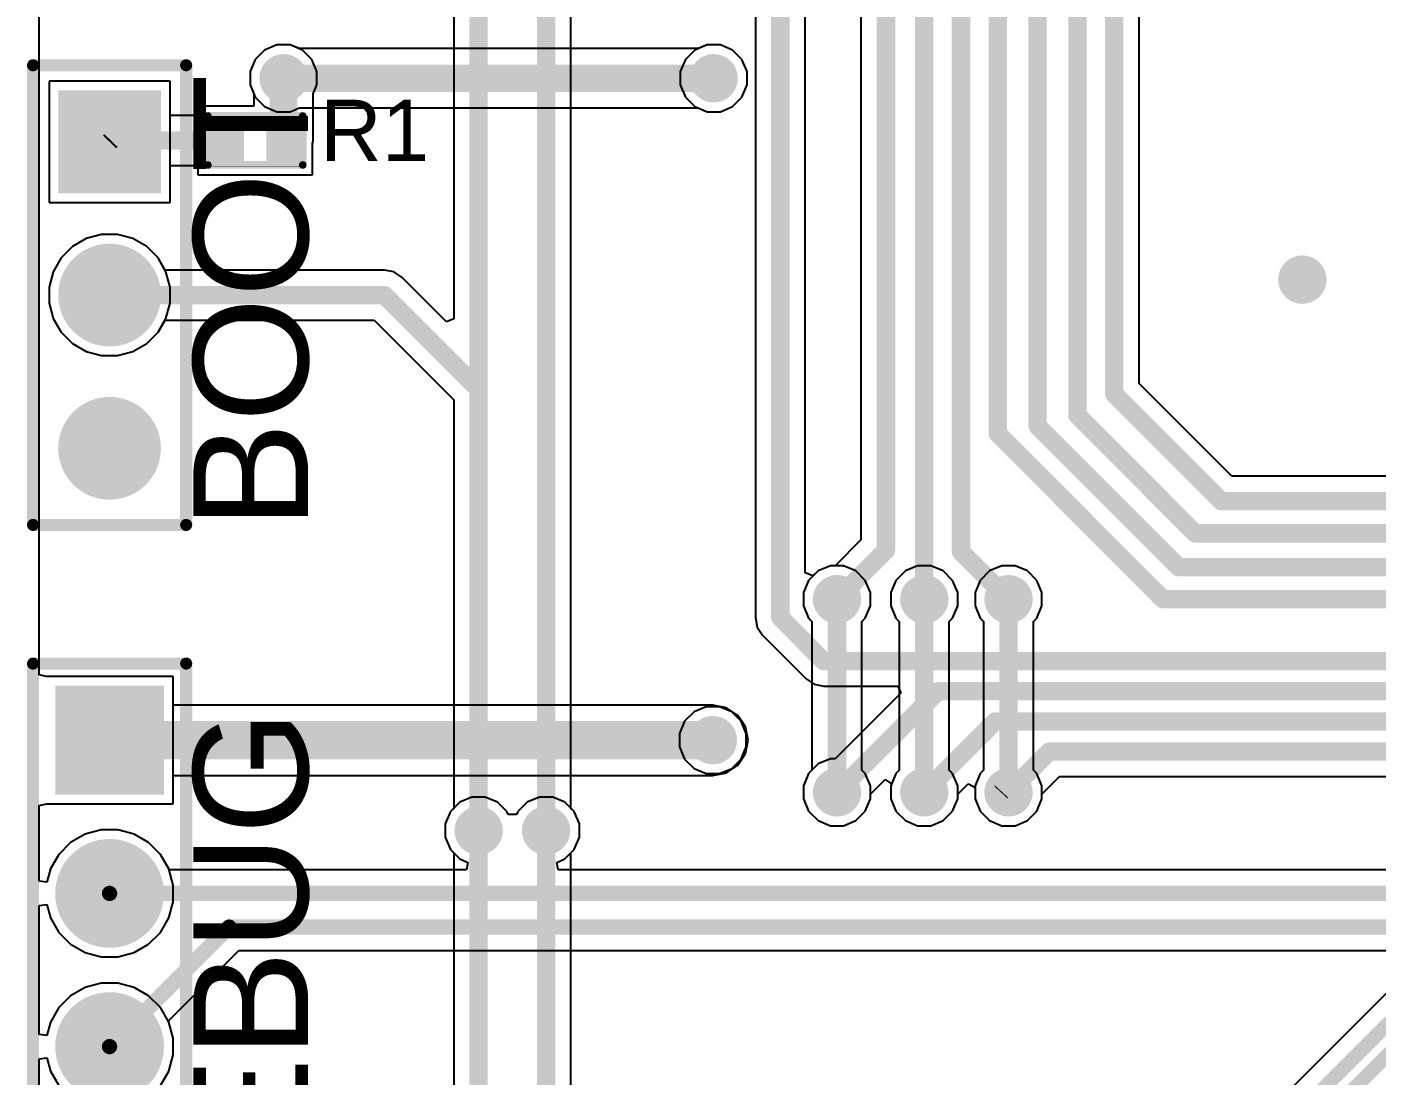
# Model space of a CAD drawing. Header units: millimetres. Extents: x 0 to 5423, y 0 to 5425.
# Drawn here: x 0.08 to 22.45, y 100.8 to 118.17 of the extents above; entities that cross this region are included whole.
import ezdxf

# ---------------------------------------------------------------- set-up
doc = ezdxf.new("R2010")
doc.units = ezdxf.units.MM
for name, color, linetype in [('BottomLayer', 5, 'Continuous'), ('BottomSolder', 6, 'Continuous'), ('MultiLayer', 9, 'Continuous'), ('PadHoleLayer', 156, 'Continuous'), ('TopLayer', 1, 'Continuous'), ('TopOverlay', 2, 'Continuous'), ('TopPaste', 8, 'Continuous'), ('TopSolder', 216, 'Continuous'), ('ViaHoleLayer', 16, 'Continuous')]:
    doc.layers.add(name, color=color, linetype=linetype)
doc.styles.add('Arial', font='', dxfattribs={"height": 0.2})
doc.styles.get('Arial').set_extended_font_data('Arial')

# ---------------------------------------------------------------- blocks, each defined once
blk = doc.blocks.new('R___0402_294')
at = {"layer": 'TopLayer'}
for points in [[(-0.699, -0.318), (-0.699, 0.318), (-0.241, 0.318), (-0.241, -0.318)], [(0.241, -0.318), (0.241, 0.318), (0.699, 0.318), (0.699, -0.318)]]:
    blk.add_hatch(color=1, dxfattribs=at).paths.add_polyline_path(points)
at = {"layer": 'TopPaste'}
for points in [[(-0.699, -0.318), (-0.699, 0.318), (-0.241, 0.318), (-0.241, -0.318)], [(0.241, -0.318), (0.241, 0.318), (0.699, 0.318), (0.699, -0.318)]]:
    blk.add_hatch(color=8, dxfattribs=at).paths.add_polyline_path(points)
at = {"layer": 'TopSolder'}
for points in [[(-0.754, -0.373), (-0.754, 0.373), (-0.186, 0.373), (-0.186, -0.373)], [(0.186, -0.373), (0.186, 0.373), (0.754, 0.373), (0.754, -0.373)]]:
    blk.add_hatch(color=216, dxfattribs=at).paths.add_polyline_path(points)
at = {"layer": 'TopOverlay'}
for points, const_width in [([(-0.787, -0.406), (-0.787, 0.406)], 0.127), ([(-0.787, 0.406), (0.787, 0.406)], 0.127), ([(0.787, -0.406), (0.787, 0.406)], 0.127), ([(-0.787, -0.406), (0.787, -0.406)], 0.127), ([(-0.813, -0.432), (0.813, -0.432)], 0.00323)]:
    blk.add_lwpolyline(points, dxfattribs=dict(at, const_width=const_width))
for points, const_width in [([(-0.819, 0.406, 1), (-0.756, 0.406, 1)], 0.0635), ([(-0.819, 0.406, 1), (-0.756, 0.406, 1)], 0.0635), ([(0.756, 0.406, 1), (0.819, 0.406, 1)], 0.0635), ([(0.756, 0.406, 1), (0.819, 0.406, 1)], 0.0635), ([(-0.819, -0.406, 1), (-0.756, -0.406, 1)], 0.0635), ([(-0.819, -0.406, 1), (-0.756, -0.406, 1)], 0.0635), ([(-0.814, -0.432, 1), (-0.812, -0.432, 1)], 0.00161), ([(0.756, -0.406, 1), (0.819, -0.406, 1)], 0.0635), ([(0.756, -0.406, 1), (0.819, -0.406, 1)], 0.0635), ([(0.812, -0.432, 1), (0.814, -0.432, 1)], 0.00161)]:
    blk.add_lwpolyline(points, format="xyb", close=True, dxfattribs=dict(at, const_width=const_width))
blk = doc.blocks.new('HDR1X3__323')
at = {"layer": 'BottomLayer'}
blk.add_hatch(color=5, dxfattribs=at).paths.add_polyline_path([(-0.75, 0.75), (0.75, 0.75), (0.75, -0.75), (-0.75, -0.75)])
h = blk.add_hatch(color=5, dxfattribs=at)
edge = h.paths.add_edge_path()
edge.add_arc((2.54, 0), 0.75, 0, 360)
h = blk.add_hatch(color=5, dxfattribs=at)
edge = h.paths.add_edge_path()
edge.add_arc((5.08, 0), 0.75, 0, 360)
at = {"layer": 'BottomSolder'}
blk.add_hatch(color=6, dxfattribs=at).paths.add_polyline_path([(-0.852, 0.852), (0.852, 0.852), (0.852, -0.852), (-0.852, -0.852)])
h = blk.add_hatch(color=6, dxfattribs=at)
edge = h.paths.add_edge_path()
edge.add_arc((2.54, 0), 0.852, 0, 360)
h = blk.add_hatch(color=6, dxfattribs=at)
edge = h.paths.add_edge_path()
edge.add_arc((5.08, 0), 0.852, 0, 360)
at = {"layer": 'MultiLayer'}
blk.add_hatch(color=9, dxfattribs=at).paths.add_polyline_path([(-0.75, 0.75), (0.75, 0.75), (0.75, -0.75), (-0.75, -0.75)])
h = blk.add_hatch(color=9, dxfattribs=at)
edge = h.paths.add_edge_path()
edge.add_arc((2.54, 0), 0.75, 0, 360)
h = blk.add_hatch(color=9, dxfattribs=at)
edge = h.paths.add_edge_path()
edge.add_arc((5.08, 0), 0.75, 0, 360)
at = {"layer": 'PadHoleLayer'}
h = blk.add_hatch(color=156, dxfattribs=at)
edge = h.paths.add_edge_path()
edge.add_arc((0, 0), 0.45, 0, 360)
h = blk.add_hatch(color=156, dxfattribs=at)
edge = h.paths.add_edge_path()
edge.add_arc((2.54, 0), 0.45, 0, 360)
h = blk.add_hatch(color=156, dxfattribs=at)
edge = h.paths.add_edge_path()
edge.add_arc((5.08, 0), 0.45, 0, 360)
at = {"layer": 'TopLayer'}
blk.add_hatch(color=1, dxfattribs=at).paths.add_polyline_path([(-0.75, 0.75), (0.75, 0.75), (0.75, -0.75), (-0.75, -0.75)])
h = blk.add_hatch(color=1, dxfattribs=at)
edge = h.paths.add_edge_path()
edge.add_arc((2.54, 0), 0.75, 0, 360)
h = blk.add_hatch(color=1, dxfattribs=at)
edge = h.paths.add_edge_path()
edge.add_arc((5.08, 0), 0.75, 0, 360)
at = {"layer": 'TopSolder'}
blk.add_hatch(color=216, dxfattribs=at).paths.add_polyline_path([(-0.852, 0.852), (0.852, 0.852), (0.852, -0.852), (-0.852, -0.852)])
h = blk.add_hatch(color=216, dxfattribs=at)
edge = h.paths.add_edge_path()
edge.add_arc((2.54, 0), 0.852, 0, 360)
h = blk.add_hatch(color=216, dxfattribs=at)
edge = h.paths.add_edge_path()
edge.add_arc((5.08, 0), 0.852, 0, 360)
at = {"layer": 'TopOverlay', "const_width": 0.2}
for points in [[(6.35, 1.27), (-1.27, 1.27)], [(-1.27, -1.27), (-1.27, 1.27)], [(6.35, -1.27), (6.35, 1.27)], [(6.35, -1.27), (-1.27, -1.27)]]:
    blk.add_lwpolyline(points, dxfattribs=at)
at = {"layer": 'TopOverlay', "const_width": 0.1}
for points in [[(-1.32, 1.27, 1), (-1.22, 1.27, 1)], [(-1.32, 1.27, 1), (-1.22, 1.27, 1)], [(6.3, 1.27, 1), (6.4, 1.27, 1)], [(6.3, 1.27, 1), (6.4, 1.27, 1)], [(-1.32, -1.27, 1), (-1.22, -1.27, 1)], [(-1.32, -1.27, 1), (-1.22, -1.27, 1)], [(6.3, -1.27, 1), (6.4, -1.27, 1)], [(6.3, -1.27, 1), (6.4, -1.27, 1)]]:
    blk.add_lwpolyline(points, format="xyb", close=True, dxfattribs=at)
blk = doc.blocks.new('HDR1X4__324')
at = {"layer": 'BottomLayer'}
blk.add_hatch(color=5, dxfattribs=at).paths.add_polyline_path([(-0.8, 0.8), (0.8, 0.8), (0.8, -0.8), (-0.8, -0.8)])
h = blk.add_hatch(color=5, dxfattribs=at)
edge = h.paths.add_edge_path()
edge.add_arc((2.54, 0), 0.8, 0, 360)
h = blk.add_hatch(color=5, dxfattribs=at)
edge = h.paths.add_edge_path()
edge.add_arc((5.08, 0), 0.8, 0, 360)
h = blk.add_hatch(color=5, dxfattribs=at)
edge = h.paths.add_edge_path()
edge.add_arc((7.62, 0), 0.8, 0, 360)
at = {"layer": 'BottomSolder'}
blk.add_hatch(color=6, dxfattribs=at).paths.add_polyline_path([(-0.902, 0.902), (0.902, 0.902), (0.902, -0.902), (-0.902, -0.902)])
h = blk.add_hatch(color=6, dxfattribs=at)
edge = h.paths.add_edge_path()
edge.add_arc((2.54, 0), 0.902, 0, 360)
h = blk.add_hatch(color=6, dxfattribs=at)
edge = h.paths.add_edge_path()
edge.add_arc((5.08, 0), 0.902, 0, 360)
h = blk.add_hatch(color=6, dxfattribs=at)
edge = h.paths.add_edge_path()
edge.add_arc((7.62, 0), 0.902, 0, 360)
at = {"layer": 'MultiLayer'}
blk.add_hatch(color=9, dxfattribs=at).paths.add_polyline_path([(-0.8, 0.8), (0.8, 0.8), (0.8, -0.8), (-0.8, -0.8)])
h = blk.add_hatch(color=9, dxfattribs=at)
edge = h.paths.add_edge_path()
edge.add_arc((2.54, 0), 0.8, 0, 360)
h = blk.add_hatch(color=9, dxfattribs=at)
edge = h.paths.add_edge_path()
edge.add_arc((5.08, 0), 0.8, 0, 360)
h = blk.add_hatch(color=9, dxfattribs=at)
edge = h.paths.add_edge_path()
edge.add_arc((7.62, 0), 0.8, 0, 360)
at = {"layer": 'PadHoleLayer'}
h = blk.add_hatch(color=156, dxfattribs=at)
edge = h.paths.add_edge_path()
edge.add_arc((0, 0), 0.475, 0, 360)
h = blk.add_hatch(color=156, dxfattribs=at)
edge = h.paths.add_edge_path()
edge.add_arc((2.54, 0), 0.475, 0, 360)
h = blk.add_hatch(color=156, dxfattribs=at)
edge = h.paths.add_edge_path()
edge.add_arc((5.08, 0), 0.475, 0, 360)
h = blk.add_hatch(color=156, dxfattribs=at)
edge = h.paths.add_edge_path()
edge.add_arc((7.62, 0), 0.475, 0, 360)
at = {"layer": 'TopLayer'}
blk.add_hatch(color=1, dxfattribs=at).paths.add_polyline_path([(-0.8, 0.8), (0.8, 0.8), (0.8, -0.8), (-0.8, -0.8)])
h = blk.add_hatch(color=1, dxfattribs=at)
edge = h.paths.add_edge_path()
edge.add_arc((2.54, 0), 0.8, 0, 360)
h = blk.add_hatch(color=1, dxfattribs=at)
edge = h.paths.add_edge_path()
edge.add_arc((5.08, 0), 0.8, 0, 360)
h = blk.add_hatch(color=1, dxfattribs=at)
edge = h.paths.add_edge_path()
edge.add_arc((7.62, 0), 0.8, 0, 360)
at = {"layer": 'TopSolder'}
blk.add_hatch(color=216, dxfattribs=at).paths.add_polyline_path([(-0.902, 0.902), (0.902, 0.902), (0.902, -0.902), (-0.902, -0.902)])
h = blk.add_hatch(color=216, dxfattribs=at)
edge = h.paths.add_edge_path()
edge.add_arc((2.54, 0), 0.902, 0, 360)
h = blk.add_hatch(color=216, dxfattribs=at)
edge = h.paths.add_edge_path()
edge.add_arc((5.08, 0), 0.902, 0, 360)
h = blk.add_hatch(color=216, dxfattribs=at)
edge = h.paths.add_edge_path()
edge.add_arc((7.62, 0), 0.902, 0, 360)
at = {"layer": 'TopOverlay', "const_width": 0.2}
for points in [[(8.89, 1.27), (-1.27, 1.27)], [(-1.27, -1.27), (-1.27, 1.27)], [(8.89, -1.27), (8.89, 1.27)], [(8.89, -1.27), (-1.27, -1.27)]]:
    blk.add_lwpolyline(points, dxfattribs=at)
at = {"layer": 'TopOverlay', "const_width": 0.1}
for points in [[(-1.32, 1.27, 1), (-1.22, 1.27, 1)], [(-1.32, 1.27, 1), (-1.22, 1.27, 1)], [(8.84, 1.27, 1), (8.94, 1.27, 1)], [(8.84, 1.27, 1), (8.94, 1.27, 1)], [(-1.32, -1.27, 1), (-1.22, -1.27, 1)], [(-1.32, -1.27, 1), (-1.22, -1.27, 1)], [(8.84, -1.27, 1), (8.94, -1.27, 1)], [(8.84, -1.27, 1), (8.94, -1.27, 1)]]:
    blk.add_lwpolyline(points, format="xyb", close=True, dxfattribs=at)

msp = doc.modelspace()

# ---------------------------------------------------------------- hatches: boundary and pattern name
at = {"layer": 'BottomLayer'}
h = msp.add_hatch(color=5, dxfattribs=at)
edge = h.paths.add_edge_path()
edge.add_arc((4.334, 117.323), 0.3, 0, 360)
h = msp.add_hatch(color=5, dxfattribs=at)
edge = h.paths.add_edge_path()
edge.add_arc((11.467, 117.323), 0.3, 0, 360)
h = msp.add_hatch(color=5, dxfattribs=at)
edge = h.paths.add_edge_path()
edge.add_arc((21.232, 113.985), 0.3, 0, 360)
h = msp.add_hatch(color=5, dxfattribs=at)
edge = h.paths.add_edge_path()
edge.add_arc((13.513, 108.687), 0.3, 0, 360)
h = msp.add_hatch(color=5, dxfattribs=at)
edge = h.paths.add_edge_path()
edge.add_arc((14.961, 108.687), 0.3, 0, 360)
h = msp.add_hatch(color=5, dxfattribs=at)
edge = h.paths.add_edge_path()
edge.add_arc((16.358, 108.687), 0.3, 0, 360)
h = msp.add_hatch(color=5, dxfattribs=at)
edge = h.paths.add_edge_path()
edge.add_arc((11.455, 106.35), 0.3, 0, 360)
h = msp.add_hatch(color=5, dxfattribs=at)
edge = h.paths.add_edge_path()
edge.add_arc((13.513, 105.486), 0.3, 0, 360)
h = msp.add_hatch(color=5, dxfattribs=at)
edge = h.paths.add_edge_path()
edge.add_arc((14.961, 105.486), 0.3, 0, 360)
h = msp.add_hatch(color=5, dxfattribs=at)
edge = h.paths.add_edge_path()
edge.add_arc((16.358, 105.486), 0.3, 0, 360)
h = msp.add_hatch(color=5, dxfattribs=at)
edge = h.paths.add_edge_path()
edge.add_arc((7.569, 104.851), 0.3, 0, 360)
h = msp.add_hatch(color=5, dxfattribs=at)
edge = h.paths.add_edge_path()
edge.add_arc((8.687, 104.851), 0.3, 0, 360)
at = {"layer": 'BottomSolder'}
h = msp.add_hatch(color=6, dxfattribs=at)
edge = h.paths.add_edge_path()
edge.add_arc((4.334, 117.323), 0.402, 0, 360)
h = msp.add_hatch(color=6, dxfattribs=at)
edge = h.paths.add_edge_path()
edge.add_arc((11.467, 117.323), 0.402, 0, 360)
h = msp.add_hatch(color=6, dxfattribs=at)
edge = h.paths.add_edge_path()
edge.add_arc((21.232, 113.985), 0.402, 0, 360)
h = msp.add_hatch(color=6, dxfattribs=at)
edge = h.paths.add_edge_path()
edge.add_arc((13.513, 108.687), 0.402, 0, 360)
h = msp.add_hatch(color=6, dxfattribs=at)
edge = h.paths.add_edge_path()
edge.add_arc((14.961, 108.687), 0.402, 0, 360)
h = msp.add_hatch(color=6, dxfattribs=at)
edge = h.paths.add_edge_path()
edge.add_arc((16.358, 108.687), 0.402, 0, 360)
h = msp.add_hatch(color=6, dxfattribs=at)
edge = h.paths.add_edge_path()
edge.add_arc((11.455, 106.35), 0.402, 0, 360)
h = msp.add_hatch(color=6, dxfattribs=at)
edge = h.paths.add_edge_path()
edge.add_arc((13.513, 105.486), 0.402, 0, 360)
h = msp.add_hatch(color=6, dxfattribs=at)
edge = h.paths.add_edge_path()
edge.add_arc((14.961, 105.486), 0.402, 0, 360)
h = msp.add_hatch(color=6, dxfattribs=at)
edge = h.paths.add_edge_path()
edge.add_arc((16.358, 105.486), 0.402, 0, 360)
h = msp.add_hatch(color=6, dxfattribs=at)
edge = h.paths.add_edge_path()
edge.add_arc((7.569, 104.851), 0.402, 0, 360)
h = msp.add_hatch(color=6, dxfattribs=at)
edge = h.paths.add_edge_path()
edge.add_arc((8.687, 104.851), 0.402, 0, 360)
at = {"layer": 'TopLayer'}
h = msp.add_hatch(color=1, dxfattribs=at)
edge = h.paths.add_edge_path()
edge.add_arc((4.334, 117.323), 0.3, 0, 360)
h = msp.add_hatch(color=1, dxfattribs=at)
edge = h.paths.add_edge_path()
edge.add_arc((11.467, 117.323), 0.3, 0, 360)
h = msp.add_hatch(color=1, dxfattribs=at)
edge = h.paths.add_edge_path()
edge.add_arc((21.232, 113.985), 0.3, 0, 360)
h = msp.add_hatch(color=1, dxfattribs=at)
edge = h.paths.add_edge_path()
edge.add_arc((13.513, 108.687), 0.3, 0, 360)
h = msp.add_hatch(color=1, dxfattribs=at)
edge = h.paths.add_edge_path()
edge.add_arc((14.961, 108.687), 0.3, 0, 360)
h = msp.add_hatch(color=1, dxfattribs=at)
edge = h.paths.add_edge_path()
edge.add_arc((16.358, 108.687), 0.3, 0, 360)
h = msp.add_hatch(color=1, dxfattribs=at)
edge = h.paths.add_edge_path()
edge.add_arc((11.455, 106.35), 0.3, 0, 360)
h = msp.add_hatch(color=1, dxfattribs=at)
edge = h.paths.add_edge_path()
edge.add_arc((13.513, 105.486), 0.3, 0, 360)
h = msp.add_hatch(color=1, dxfattribs=at)
edge = h.paths.add_edge_path()
edge.add_arc((14.961, 105.486), 0.3, 0, 360)
h = msp.add_hatch(color=1, dxfattribs=at)
edge = h.paths.add_edge_path()
edge.add_arc((16.358, 105.486), 0.3, 0, 360)
h = msp.add_hatch(color=1, dxfattribs=at)
edge = h.paths.add_edge_path()
edge.add_arc((7.569, 104.851), 0.3, 0, 360)
h = msp.add_hatch(color=1, dxfattribs=at)
edge = h.paths.add_edge_path()
edge.add_arc((8.687, 104.851), 0.3, 0, 360)
at = {"layer": 'TopSolder'}
h = msp.add_hatch(color=216, dxfattribs=at)
edge = h.paths.add_edge_path()
edge.add_arc((4.334, 117.323), 0.402, 0, 360)
h = msp.add_hatch(color=216, dxfattribs=at)
edge = h.paths.add_edge_path()
edge.add_arc((11.467, 117.323), 0.402, 0, 360)
h = msp.add_hatch(color=216, dxfattribs=at)
edge = h.paths.add_edge_path()
edge.add_arc((21.232, 113.985), 0.402, 0, 360)
h = msp.add_hatch(color=216, dxfattribs=at)
edge = h.paths.add_edge_path()
edge.add_arc((13.513, 108.687), 0.402, 0, 360)
h = msp.add_hatch(color=216, dxfattribs=at)
edge = h.paths.add_edge_path()
edge.add_arc((14.961, 108.687), 0.402, 0, 360)
h = msp.add_hatch(color=216, dxfattribs=at)
edge = h.paths.add_edge_path()
edge.add_arc((16.358, 108.687), 0.402, 0, 360)
h = msp.add_hatch(color=216, dxfattribs=at)
edge = h.paths.add_edge_path()
edge.add_arc((11.455, 106.35), 0.402, 0, 360)
h = msp.add_hatch(color=216, dxfattribs=at)
edge = h.paths.add_edge_path()
edge.add_arc((13.513, 105.486), 0.402, 0, 360)
h = msp.add_hatch(color=216, dxfattribs=at)
edge = h.paths.add_edge_path()
edge.add_arc((14.961, 105.486), 0.402, 0, 360)
h = msp.add_hatch(color=216, dxfattribs=at)
edge = h.paths.add_edge_path()
edge.add_arc((16.358, 105.486), 0.402, 0, 360)
h = msp.add_hatch(color=216, dxfattribs=at)
edge = h.paths.add_edge_path()
edge.add_arc((7.569, 104.851), 0.402, 0, 360)
h = msp.add_hatch(color=216, dxfattribs=at)
edge = h.paths.add_edge_path()
edge.add_arc((8.687, 104.851), 0.402, 0, 360)
at = {"layer": 'ViaHoleLayer'}
h = msp.add_hatch(color=16, dxfattribs=at)
edge = h.paths.add_edge_path()
edge.add_arc((4.334, 117.323), 0.15, 0, 360)
h = msp.add_hatch(color=16, dxfattribs=at)
edge = h.paths.add_edge_path()
edge.add_arc((11.467, 117.323), 0.15, 0, 360)
h = msp.add_hatch(color=16, dxfattribs=at)
edge = h.paths.add_edge_path()
edge.add_arc((21.232, 113.985), 0.15, 0, 360)
h = msp.add_hatch(color=16, dxfattribs=at)
edge = h.paths.add_edge_path()
edge.add_arc((13.513, 108.687), 0.15, 0, 360)
h = msp.add_hatch(color=16, dxfattribs=at)
edge = h.paths.add_edge_path()
edge.add_arc((14.961, 108.687), 0.15, 0, 360)
h = msp.add_hatch(color=16, dxfattribs=at)
edge = h.paths.add_edge_path()
edge.add_arc((16.358, 108.687), 0.15, 0, 360)
h = msp.add_hatch(color=16, dxfattribs=at)
edge = h.paths.add_edge_path()
edge.add_arc((11.455, 106.35), 0.15, 0, 360)
h = msp.add_hatch(color=16, dxfattribs=at)
edge = h.paths.add_edge_path()
edge.add_arc((13.513, 105.486), 0.15, 0, 360)
h = msp.add_hatch(color=16, dxfattribs=at)
edge = h.paths.add_edge_path()
edge.add_arc((14.961, 105.486), 0.15, 0, 360)
h = msp.add_hatch(color=16, dxfattribs=at)
edge = h.paths.add_edge_path()
edge.add_arc((16.358, 105.486), 0.15, 0, 360)
h = msp.add_hatch(color=16, dxfattribs=at)
edge = h.paths.add_edge_path()
edge.add_arc((7.569, 104.851), 0.15, 0, 360)
h = msp.add_hatch(color=16, dxfattribs=at)
edge = h.paths.add_edge_path()
edge.add_arc((8.687, 104.851), 0.15, 0, 360)

# ---------------------------------------------------------------- linework, layer by layer
at = {"layer": 'BottomLayer'}
for p, q in [((0.279, 107.434), (0.279, 120.011)), ((4.02, 117.792), (3.864, 117.636)), ((4.224, 117.877), (4.02, 117.792)), ((4.444, 117.877), (4.224, 117.877)), ((4.594, 117.815), (4.444, 117.877)), ((11.208, 117.815), (4.594, 117.815)), ((11.357, 117.877), (11.208, 117.815)), ((11.578, 117.877), (11.357, 117.877)), ((11.781, 117.792), (11.578, 117.877)), ((11.937, 117.636), (11.781, 117.792)), ((3.864, 117.636), (3.78, 117.433)), ((12.021, 117.433), (11.937, 117.636)), ((2.452, 117.273), (0.444, 117.273)), ((0.444, 117.273), (0.444, 115.265)), ((2.452, 115.265), (2.452, 117.273)), ((3.78, 117.433), (3.78, 117.212)), ((12.021, 117.212), (12.021, 117.433)), ((3.78, 117.212), (3.864, 117.009)), ((11.937, 117.009), (12.021, 117.212)), ((3.864, 117.009), (4.02, 116.853)), ((4.02, 116.853), (4.224, 116.769)), ((4.444, 116.769), (4.594, 116.831)), ((4.594, 116.831), (11.208, 116.831)), ((11.208, 116.831), (11.357, 116.769)), ((11.578, 116.769), (11.781, 116.853)), ((11.781, 116.853), (11.937, 117.009)), ((4.224, 116.769), (4.444, 116.769)), ((11.357, 116.769), (11.578, 116.769)), ((0.444, 115.265), (2.452, 115.265)), ((1.06, 114.665), (0.831, 114.533)), ((1.316, 114.733), (1.06, 114.665)), ((1.58, 114.733), (1.316, 114.733)), ((1.835, 114.665), (1.58, 114.733)), ((2.064, 114.533), (1.835, 114.665)), ((0.644, 114.346), (0.512, 114.117)), ((0.831, 114.533), (0.644, 114.346)), ((2.251, 114.346), (2.064, 114.533)), ((2.383, 114.117), (2.251, 114.346)), ((0.512, 114.117), (0.444, 113.861)), ((2.452, 113.861), (2.383, 114.117)), ((0.444, 113.861), (0.444, 113.597)), ((2.452, 113.597), (2.452, 113.861)), ((0.444, 113.597), (0.512, 113.342)), ((2.383, 113.342), (2.452, 113.597)), ((0.512, 113.342), (0.644, 113.113)), ((2.251, 113.113), (2.383, 113.342)), ((0.644, 113.113), (0.831, 112.926)), ((2.064, 112.926), (2.251, 113.113)), ((0.831, 112.926), (1.06, 112.794)), ((1.06, 112.794), (1.316, 112.725)), ((1.58, 112.725), (1.835, 112.794)), ((1.835, 112.794), (2.064, 112.926)), ((1.316, 112.725), (1.58, 112.725)), ((13.403, 109.241), (13.199, 109.156)), ((13.623, 109.241), (13.403, 109.241)), ((13.827, 109.156), (13.623, 109.241)), ((14.85, 109.241), (14.647, 109.156)), ((15.071, 109.241), (14.85, 109.241)), ((15.274, 109.156), (15.071, 109.241)), ((16.247, 109.241), (16.044, 109.156)), ((16.468, 109.241), (16.247, 109.241)), ((16.671, 109.156), (16.468, 109.241)), ((13.043, 109), (12.959, 108.797)), ((13.199, 109.156), (13.043, 109)), ((13.982, 109), (13.827, 109.156)), ((14.067, 108.797), (13.982, 109)), ((14.491, 109), (14.407, 108.797)), ((14.647, 109.156), (14.491, 109)), ((15.43, 109), (15.274, 109.156)), ((15.515, 108.797), (15.43, 109)), ((15.888, 109), (15.804, 108.797)), ((16.044, 109.156), (15.888, 109)), ((16.827, 109), (16.671, 109.156)), ((16.912, 108.797), (16.827, 109)), ((12.959, 108.797), (12.959, 108.576)), ((14.067, 108.576), (14.067, 108.797)), ((14.407, 108.797), (14.407, 108.576)), ((15.515, 108.576), (15.515, 108.797)), ((15.804, 108.797), (15.804, 108.576)), ((16.912, 108.576), (16.912, 108.797)), ((12.959, 108.576), (13.043, 108.373)), ((13.982, 108.373), (14.067, 108.576)), ((14.407, 108.576), (14.491, 108.373)), ((15.43, 108.373), (15.515, 108.576)), ((15.804, 108.576), (15.888, 108.373)), ((16.827, 108.373), (16.912, 108.576)), ((13.043, 108.373), (13.098, 108.318)), ((13.098, 108.318), (13.098, 105.855)), ((13.927, 108.318), (13.982, 108.373)), ((13.927, 105.855), (13.927, 108.318)), ((14.491, 108.373), (14.546, 108.318)), ((14.546, 108.318), (14.546, 105.855)), ((15.375, 108.318), (15.43, 108.373)), ((15.375, 105.855), (15.375, 108.318)), ((15.888, 108.373), (15.943, 108.318)), ((15.943, 108.318), (15.943, 105.855)), ((16.772, 108.318), (16.827, 108.373)), ((16.772, 105.855), (16.772, 108.318)), ((0.394, 107.404), (0.279, 107.434)), ((0.406, 107.404), (0.394, 107.404)), ((2.502, 107.404), (0.406, 107.404)), ((2.502, 106.933), (2.502, 107.404)), ((11.455, 106.933), (2.502, 106.933)), ((11.678, 106.888), (11.455, 106.933)), ((11.867, 106.762), (11.678, 106.888)), ((11.994, 106.573), (11.867, 106.762)), ((12.038, 106.35), (11.994, 106.573)), ((11.994, 106.127), (12.038, 106.35)), ((11.867, 105.938), (11.994, 106.127)), ((11.678, 105.811), (11.867, 105.938)), ((13.098, 105.855), (13.043, 105.8)), ((13.982, 105.8), (13.927, 105.855)), ((14.546, 105.855), (14.491, 105.8)), ((15.43, 105.8), (15.375, 105.855)), ((15.943, 105.855), (15.888, 105.8)), ((16.827, 105.8), (16.772, 105.855)), ((2.502, 105.296), (2.502, 105.767)), ((2.502, 105.767), (11.455, 105.767)), ((11.455, 105.767), (11.678, 105.811)), ((13.043, 105.8), (12.959, 105.596)), ((14.067, 105.596), (13.982, 105.8)), ((14.491, 105.8), (14.407, 105.596)), ((15.515, 105.596), (15.43, 105.8)), ((15.888, 105.8), (15.804, 105.596)), ((16.912, 105.596), (16.827, 105.8)), ((7.459, 105.405), (7.255, 105.321)), ((7.679, 105.405), (7.459, 105.405)), ((7.883, 105.321), (7.679, 105.405)), ((8.577, 105.405), (8.373, 105.321)), ((8.797, 105.405), (8.577, 105.405)), ((9.001, 105.321), (8.797, 105.405)), ((12.959, 105.596), (12.959, 105.376)), ((14.067, 105.376), (14.067, 105.596)), ((14.407, 105.596), (14.407, 105.376)), ((15.515, 105.376), (15.515, 105.596)), ((15.804, 105.596), (15.804, 105.376)), ((16.912, 105.376), (16.912, 105.596)), ((0.279, 105.265), (0.406, 105.296)), ((0.279, 104.012), (0.279, 105.265)), ((0.406, 105.296), (2.502, 105.296)), ((7.1, 105.165), (7.015, 104.961)), ((7.255, 105.321), (7.1, 105.165)), ((8.039, 105.165), (7.883, 105.321)), ((8.059, 105.116), (8.039, 105.165)), ((8.217, 105.165), (8.197, 105.116)), ((8.373, 105.321), (8.217, 105.165)), ((9.156, 105.165), (9.001, 105.321)), ((9.241, 104.961), (9.156, 105.165)), ((12.959, 105.376), (13.043, 105.172)), ((13.043, 105.172), (13.199, 105.017)), ((13.827, 105.017), (13.982, 105.172)), ((13.982, 105.172), (14.067, 105.376)), ((14.407, 105.376), (14.491, 105.172)), ((14.491, 105.172), (14.647, 105.017)), ((15.274, 105.017), (15.43, 105.172)), ((15.43, 105.172), (15.515, 105.376)), ((15.804, 105.376), (15.888, 105.172)), ((15.888, 105.172), (16.044, 105.017)), ((16.671, 105.017), (16.827, 105.172)), ((16.827, 105.172), (16.912, 105.376)), ((7.015, 104.961), (7.015, 104.741)), ((8.197, 105.116), (8.059, 105.116)), ((9.241, 104.741), (9.241, 104.961)), ((13.199, 105.017), (13.403, 104.932)), ((13.623, 104.932), (13.827, 105.017)), ((14.647, 105.017), (14.85, 104.932)), ((15.071, 104.932), (15.274, 105.017)), ((16.044, 105.017), (16.247, 104.932)), ((16.468, 104.932), (16.671, 105.017)), ((1.041, 104.792), (0.801, 104.653)), ((1.309, 104.864), (1.041, 104.792)), ((1.587, 104.864), (1.309, 104.864)), ((1.855, 104.792), (1.587, 104.864)), ((2.095, 104.653), (1.855, 104.792)), ((7.015, 104.741), (7.1, 104.537)), ((9.156, 104.537), (9.241, 104.741)), ((13.403, 104.932), (13.623, 104.932)), ((14.85, 104.932), (15.071, 104.932)), ((16.247, 104.932), (16.468, 104.932)), ((0.801, 104.653), (0.604, 104.457)), ((2.291, 104.457), (2.095, 104.653)), ((7.1, 104.537), (7.155, 104.482)), ((9.101, 104.482), (9.156, 104.537)), ((0.604, 104.457), (0.466, 104.217)), ((2.43, 104.217), (2.291, 104.457)), ((7.155, 104.482), (7.155, 99.974)), ((9.101, 100.4), (9.101, 104.482)), ((0.466, 104.217), (0.406, 103.996)), ((2.502, 103.949), (2.43, 104.217)), ((0.406, 103.996), (0.279, 104.012)), ((2.502, 103.671), (2.502, 103.949)), ((0.279, 103.607), (0.406, 103.624)), ((0.279, 101.472), (0.279, 103.607)), ((0.406, 103.624), (0.466, 103.403)), ((2.43, 103.403), (2.502, 103.671)), ((0.466, 103.403), (0.604, 103.163)), ((2.291, 103.163), (2.43, 103.403)), ((0.604, 103.163), (0.801, 102.966)), ((2.095, 102.966), (2.291, 103.163)), ((0.801, 102.966), (1.041, 102.828)), ((1.855, 102.828), (2.095, 102.966)), ((1.041, 102.828), (1.309, 102.756)), ((1.309, 102.756), (1.587, 102.756)), ((1.587, 102.756), (1.855, 102.828)), ((1.309, 102.324), (1.041, 102.252)), ((1.587, 102.324), (1.309, 102.324)), ((1.855, 102.252), (1.587, 102.324)), ((0.801, 102.113), (0.604, 101.917)), ((1.041, 102.252), (0.801, 102.113)), ((2.095, 102.113), (1.855, 102.252)), ((2.291, 101.917), (2.095, 102.113)), ((0.604, 101.917), (0.466, 101.677)), ((2.43, 101.677), (2.291, 101.917)), ((0.466, 101.677), (0.406, 101.456)), ((2.502, 101.409), (2.43, 101.677)), ((0.406, 101.456), (0.279, 101.472)), ((2.502, 101.131), (2.502, 101.409)), ((0.279, 101.067), (0.406, 101.084)), ((0.279, 64.814), (0.279, 101.067)), ((0.406, 101.084), (0.466, 100.863)), ((2.43, 100.863), (2.502, 101.131)), ((0.466, 100.863), (0.604, 100.623)), ((2.291, 100.623), (2.43, 100.863))]:
    msp.add_line(p, q, dxfattribs=at)
for points, const_width in [([(4.334, 117.323), (11.467, 117.323)], 0.457), ([(13.513, 105.486), (13.513, 108.687)], 0.305), ([(14.961, 105.486), (14.961, 108.687)], 0.305), ([(16.358, 105.486), (16.358, 108.687)], 0.305), ([(1.448, 106.35), (11.455, 106.35)], 0.635), ([(16.231, 105.486), (16.243, 105.499)], 0.305), ([(7.569, 99.974), (7.569, 104.851)], 0.305), ([(8.687, 100.228), (8.687, 104.851)], 0.305)]:
    msp.add_lwpolyline(points, dxfattribs=dict(at, const_width=const_width))
for points, const_width in [([(4.219, 117.323, 1), (4.448, 117.323, 1)], 0.229), ([(11.353, 117.323, 1), (11.582, 117.323, 1)], 0.229), ([(13.437, 108.687, 1), (13.589, 108.687, 1)], 0.152), ([(14.884, 108.687, 1), (15.037, 108.687, 1)], 0.152), ([(16.281, 108.687, 1), (16.434, 108.687, 1)], 0.152), ([(1.289, 106.35, 1), (1.607, 106.35, 1)], 0.318), ([(11.297, 106.35, 1), (11.614, 106.35, 1)], 0.318), ([(13.437, 105.486, 1), (13.589, 105.486, 1)], 0.152), ([(14.884, 105.486, 1), (15.037, 105.486, 1)], 0.152), ([(16.154, 105.486, 1), (16.307, 105.486, 1)], 0.152), ([(16.167, 105.499, 1), (16.32, 105.499, 1)], 0.152), ([(16.281, 105.486, 1), (16.434, 105.486, 1)], 0.152), ([(7.493, 104.851, 1), (7.645, 104.851, 1)], 0.152), ([(8.611, 104.851, 1), (8.763, 104.851, 1)], 0.152)]:
    msp.add_lwpolyline(points, format="xyb", close=True, dxfattribs=dict(at, const_width=const_width))
at = {"layer": 'TopLayer'}
for p, q in [((13.911, 133.661), (13.911, 109.671)), ((12.987, 109.124), (12.987, 131.064)), ((12.159, 130.892), (12.159, 108.382)), ((9.101, 105.22), (9.101, 125.252)), ((7.155, 122.61), (7.155, 113.333)), ((18.525, 112.262), (18.525, 120.881)), ((0.279, 107.434), (0.279, 120.011)), ((4.02, 117.792), (3.864, 117.636)), ((4.224, 117.877), (4.02, 117.792)), ((4.444, 117.877), (4.224, 117.877)), ((4.648, 117.792), (4.444, 117.877)), ((4.803, 117.636), (4.648, 117.792)), ((11.154, 117.792), (10.998, 117.636)), ((11.357, 117.877), (11.154, 117.792)), ((11.578, 117.877), (11.357, 117.877)), ((11.781, 117.792), (11.578, 117.877)), ((11.937, 117.636), (11.781, 117.792)), ((3.864, 117.636), (3.78, 117.433)), ((4.888, 117.433), (4.803, 117.636)), ((10.998, 117.636), (10.913, 117.433)), ((12.021, 117.433), (11.937, 117.636)), ((2.452, 117.273), (0.444, 117.273)), ((0.444, 117.273), (0.444, 115.265)), ((2.452, 116.706), (2.452, 117.273)), ((3.78, 117.433), (3.78, 117.212)), ((4.888, 117.212), (4.888, 117.433)), ((10.913, 117.433), (10.913, 117.212)), ((12.021, 117.212), (12.021, 117.433)), ((3.78, 117.212), (3.842, 117.063)), ((3.842, 117.063), (3.842, 116.863)), ((4.826, 117.063), (4.888, 117.212)), ((4.826, 116.292), (4.826, 117.063)), ((10.913, 117.212), (10.998, 117.009)), ((11.937, 117.009), (12.021, 117.212)), ((3.842, 116.863), (2.911, 116.863)), ((2.911, 116.863), (2.911, 116.706)), ((10.998, 117.009), (11.154, 116.853)), ((11.154, 116.853), (11.357, 116.769)), ((11.578, 116.769), (11.781, 116.853)), ((11.781, 116.853), (11.937, 117.009)), ((2.911, 116.706), (2.452, 116.706)), ((11.357, 116.769), (11.578, 116.769)), ((4.816, 116.244), (4.826, 116.292)), ((4.816, 115.72), (4.816, 116.244)), ((2.452, 115.265), (2.452, 115.877)), ((2.452, 115.877), (2.911, 115.877)), ((2.911, 115.877), (2.911, 115.72)), ((2.911, 115.72), (4.816, 115.72)), ((0.444, 115.265), (2.452, 115.265)), ((1.06, 114.665), (0.831, 114.533)), ((1.316, 114.733), (1.06, 114.665)), ((1.58, 114.733), (1.316, 114.733)), ((1.835, 114.665), (1.58, 114.733)), ((2.064, 114.533), (1.835, 114.665)), ((0.644, 114.346), (0.512, 114.117)), ((0.831, 114.533), (0.644, 114.346)), ((2.251, 114.346), (2.064, 114.533)), ((2.368, 114.144), (2.251, 114.346)), ((0.512, 114.117), (0.444, 113.861)), ((6.006, 114.144), (2.368, 114.144)), ((6.165, 114.112), (6.006, 114.144)), ((6.299, 114.022), (6.165, 114.112)), ((7.038, 113.284), (6.299, 114.022)), ((0.444, 113.861), (0.444, 113.597)), ((0.444, 113.597), (0.512, 113.342)), ((0.512, 113.342), (0.644, 113.113)), ((2.251, 113.113), (2.368, 113.315)), ((2.368, 113.315), (5.835, 113.315)), ((5.835, 113.315), (7.155, 111.995)), ((7.155, 113.333), (7.038, 113.284)), ((0.644, 113.113), (0.831, 112.926)), ((2.064, 112.926), (2.251, 113.113)), ((0.831, 112.926), (1.06, 112.794)), ((1.06, 112.794), (1.316, 112.725)), ((1.58, 112.725), (1.835, 112.794)), ((1.835, 112.794), (2.064, 112.926)), ((1.316, 112.725), (1.58, 112.725)), ((20.06, 110.727), (18.525, 112.262)), ((7.155, 111.995), (7.155, 105.22)), ((33.751, 110.727), (20.06, 110.727)), ((13.911, 109.671), (13.481, 109.241)), ((13.403, 109.241), (13.199, 109.156)), ((13.481, 109.241), (13.403, 109.241)), ((13.114, 109.072), (12.987, 109.124)), ((13.199, 109.156), (13.114, 109.072)), ((12.159, 108.382), (12.19, 108.223)), ((12.19, 108.223), (12.28, 108.089)), ((12.28, 108.089), (13, 107.368)), ((0.394, 107.404), (0.279, 107.434)), ((0.406, 107.404), (0.394, 107.404)), ((2.502, 107.404), (0.406, 107.404)), ((2.502, 105.296), (2.502, 107.404)), ((13, 107.368), (13.135, 107.279)), ((13.135, 107.279), (13.293, 107.247)), ((13.293, 107.247), (14.522, 107.247)), ((14.522, 107.247), (14.57, 107.13)), ((14.57, 107.13), (13.481, 106.04)), ((11.142, 106.819), (10.986, 106.664)), ((11.345, 106.904), (11.142, 106.819)), ((11.566, 106.904), (11.345, 106.904)), ((11.769, 106.819), (11.566, 106.904)), ((11.925, 106.664), (11.769, 106.819)), ((10.986, 106.664), (10.901, 106.46)), ((12.009, 106.46), (11.925, 106.664)), ((10.901, 106.46), (10.901, 106.24)), ((12.009, 106.24), (12.009, 106.46)), ((10.901, 106.24), (10.986, 106.036)), ((11.925, 106.036), (12.009, 106.24)), ((10.986, 106.036), (11.142, 105.88)), ((11.142, 105.88), (11.345, 105.796)), ((11.566, 105.796), (11.769, 105.88)), ((11.769, 105.88), (11.925, 106.036)), ((13.199, 105.956), (13.043, 105.8)), ((13.403, 106.04), (13.199, 105.956)), ((13.481, 106.04), (13.403, 106.04)), ((11.345, 105.796), (11.566, 105.796)), ((13.043, 105.8), (12.959, 105.596)), ((14.067, 105.454), (14.312, 105.699)), ((14.312, 105.699), (14.419, 105.627)), ((14.419, 105.627), (14.407, 105.596)), ((15.515, 105.454), (15.686, 105.626)), ((15.686, 105.626), (15.707, 105.621)), ((15.707, 105.621), (15.804, 105.564)), ((16.912, 105.454), (17.204, 105.747)), ((17.204, 105.747), (47.32, 105.747)), ((12.959, 105.596), (12.959, 105.376)), ((14.067, 105.376), (14.067, 105.454)), ((14.407, 105.596), (14.407, 105.376)), ((15.515, 105.376), (15.515, 105.454)), ((15.804, 105.564), (15.804, 105.376)), ((16.912, 105.376), (16.912, 105.454)), ((0.279, 105.265), (0.406, 105.296)), ((0.279, 104.012), (0.279, 105.265)), ((0.406, 105.296), (2.502, 105.296)), ((7.1, 105.165), (7.015, 104.961)), ((7.155, 105.22), (7.1, 105.165)), ((9.156, 105.165), (9.101, 105.22)), ((9.241, 104.961), (9.156, 105.165)), ((12.959, 105.376), (13.043, 105.172)), ((13.043, 105.172), (13.199, 105.017)), ((13.827, 105.017), (13.982, 105.172)), ((13.982, 105.172), (14.067, 105.376)), ((14.407, 105.376), (14.491, 105.172)), ((14.491, 105.172), (14.647, 105.017)), ((15.274, 105.017), (15.43, 105.172)), ((15.43, 105.172), (15.515, 105.376)), ((15.804, 105.376), (15.888, 105.172)), ((15.888, 105.172), (16.044, 105.017)), ((16.671, 105.017), (16.827, 105.172)), ((16.827, 105.172), (16.912, 105.376)), ((7.015, 104.961), (7.015, 104.741)), ((9.241, 104.741), (9.241, 104.961)), ((13.199, 105.017), (13.403, 104.932)), ((13.623, 104.932), (13.827, 105.017)), ((14.647, 105.017), (14.85, 104.932)), ((15.071, 104.932), (15.274, 105.017)), ((16.044, 105.017), (16.247, 104.932)), ((16.468, 104.932), (16.671, 105.017)), ((1.041, 104.792), (0.801, 104.653)), ((1.309, 104.864), (1.041, 104.792)), ((1.587, 104.864), (1.309, 104.864)), ((1.855, 104.792), (1.587, 104.864)), ((2.095, 104.653), (1.855, 104.792)), ((7.015, 104.741), (7.1, 104.537)), ((9.156, 104.537), (9.241, 104.741)), ((13.403, 104.932), (13.623, 104.932)), ((14.85, 104.932), (15.071, 104.932)), ((16.247, 104.932), (16.468, 104.932)), ((0.801, 104.653), (0.604, 104.457)), ((2.291, 104.457), (2.095, 104.653)), ((7.1, 104.537), (7.255, 104.382)), ((9.001, 104.382), (9.156, 104.537)), ((0.604, 104.457), (0.466, 104.217)), ((2.43, 104.217), (2.291, 104.457)), ((7.255, 104.382), (7.391, 104.325)), ((7.391, 104.325), (7.366, 104.198)), ((8.865, 104.325), (9.001, 104.382)), ((8.89, 104.198), (8.865, 104.325)), ((0.466, 104.217), (0.406, 103.996)), ((2.435, 104.198), (2.43, 104.217)), ((7.366, 104.198), (2.435, 104.198)), ((49.631, 104.198), (8.89, 104.198)), ((0.406, 103.996), (0.279, 104.012)), ((2.42, 101.693), (3.59, 102.863)), ((3.59, 102.863), (23.151, 102.863)), ((23.203, 102.736), (20.223, 99.755)), ((2.43, 101.677), (2.42, 101.693)), ((2.502, 101.409), (2.43, 101.677)), ((2.502, 101.131), (2.502, 101.409)), ((0.279, 101.067), (0.406, 101.084)), ((0.279, 95.895), (0.279, 101.067)), ((0.406, 101.084), (0.466, 100.863)), ((2.43, 100.863), (2.502, 101.131)), ((0.466, 100.863), (0.604, 100.623)), ((2.291, 100.623), (2.43, 100.863))]:
    msp.add_line(p, q, dxfattribs=at)
for points, const_width in [([(18.11, 112.09), (18.11, 148.996)], 0.305), ([(17.501, 111.735), (17.501, 146.507)], 0.305), ([(16.84, 111.557), (16.84, 143.916)], 0.305), ([(16.18, 111.43), (16.18, 141.351)], 0.305), ([(15.57, 109.474), (15.57, 138.778)], 0.305), ([(14.961, 108.687), (14.961, 136.373)], 0.305), ([(14.326, 109.499), (14.326, 133.934)], 0.305), ([(12.573, 108.382), (12.573, 131.064)], 0.305), ([(8.687, 104.851), (8.687, 125.252)], 0.305), ([(7.569, 104.851), (7.569, 122.781)], 0.305), ([(4.334, 116.292), (4.334, 117.323)], 0.457), ([(1.448, 116.269), (1.47, 116.292)], 0.305), ([(1.47, 116.292), (3.394, 116.292)], 0.305), ([(1.448, 113.729), (6.006, 113.729)], 0.305), ([(6.006, 113.729), (7.493, 112.243)], 0.305), ([(18.11, 112.09), (19.888, 110.312)], 0.305), ([(17.501, 111.735), (19.456, 109.779)], 0.305), ([(16.84, 111.557), (19.177, 109.22)], 0.305), ([(16.18, 111.43), (18.923, 108.687)], 0.305), ([(19.888, 110.312), (54.775, 110.312)], 0.305), ([(19.456, 109.779), (54.127, 109.779)], 0.305), ([(13.513, 108.687), (14.326, 109.499)], 0.305), ([(15.57, 109.474), (16.358, 108.687)], 0.305), ([(19.177, 109.22), (54.051, 109.22)], 0.305), ([(18.923, 108.687), (53.974, 108.687)], 0.305), ([(12.573, 108.382), (13.293, 107.661)], 0.305), ([(13.293, 107.661), (53.585, 107.661)], 0.305), ([(13.513, 105.486), (15.188, 107.161)], 0.305), ([(15.188, 107.161), (53.585, 107.161)], 0.305), ([(14.961, 105.486), (16.136, 106.661)], 0.305), ([(16.136, 106.661), (53.585, 106.661)], 0.305), ([(16.358, 105.486), (17.033, 106.161)], 0.305), ([(17.033, 106.161), (53.585, 106.161)], 0.305), ([(1.448, 103.81), (49.792, 103.81)], 0.254), ([(1.448, 101.27), (3.429, 103.251)], 0.254), ([(3.429, 103.251), (51.287, 103.251)], 0.254), ([(20.491, 99.488), (23.595, 102.592)], 0.234), ([(20.852, 99.338), (23.745, 102.231)], 0.234)]:
    msp.add_lwpolyline(points, dxfattribs=dict(at, const_width=const_width))
for points, const_width in [([(4.219, 117.323, 1), (4.448, 117.323, 1)], 0.229), ([(1.372, 116.269, 1), (1.524, 116.269, 1)], 0.152), ([(1.394, 116.292, 1), (1.546, 116.292, 1)], 0.152), ([(1.394, 116.292, 1), (1.546, 116.292, 1)], 0.152), ([(3.318, 116.292, 1), (3.47, 116.292, 1)], 0.152), ([(4.219, 116.292, 1), (4.448, 116.292, 1)], 0.229), ([(1.372, 113.729, 1), (1.524, 113.729, 1)], 0.152), ([(5.93, 113.729, 1), (6.083, 113.729, 1)], 0.152), ([(5.93, 113.729, 1), (6.083, 113.729, 1)], 0.152), ([(7.417, 112.243, 1), (7.569, 112.243, 1)], 0.152), ([(18.034, 112.09, 1), (18.186, 112.09, 1)], 0.152), ([(18.034, 112.09, 1), (18.186, 112.09, 1)], 0.152), ([(17.424, 111.735, 1), (17.577, 111.735, 1)], 0.152), ([(17.424, 111.735, 1), (17.577, 111.735, 1)], 0.152), ([(16.764, 111.557, 1), (16.916, 111.557, 1)], 0.152), ([(16.764, 111.557, 1), (16.916, 111.557, 1)], 0.152), ([(16.104, 111.43, 1), (16.256, 111.43, 1)], 0.152), ([(16.104, 111.43, 1), (16.256, 111.43, 1)], 0.152), ([(19.812, 110.312, 1), (19.964, 110.312, 1)], 0.152), ([(19.812, 110.312, 1), (19.964, 110.312, 1)], 0.152), ([(19.38, 109.779, 1), (19.533, 109.779, 1)], 0.152), ([(19.38, 109.779, 1), (19.533, 109.779, 1)], 0.152), ([(14.249, 109.499, 1), (14.402, 109.499, 1)], 0.152), ([(14.249, 109.499, 1), (14.402, 109.499, 1)], 0.152), ([(15.494, 109.474, 1), (15.646, 109.474, 1)], 0.152), ([(15.494, 109.474, 1), (15.646, 109.474, 1)], 0.152), ([(19.101, 109.22, 1), (19.253, 109.22, 1)], 0.152), ([(19.101, 109.22, 1), (19.253, 109.22, 1)], 0.152), ([(13.437, 108.687, 1), (13.589, 108.687, 1)], 0.152), ([(14.884, 108.687, 1), (15.037, 108.687, 1)], 0.152), ([(16.281, 108.687, 1), (16.434, 108.687, 1)], 0.152), ([(18.847, 108.687, 1), (18.999, 108.687, 1)], 0.152), ([(18.847, 108.687, 1), (18.999, 108.687, 1)], 0.152), ([(12.497, 108.382, 1), (12.649, 108.382, 1)], 0.152), ([(12.497, 108.382, 1), (12.649, 108.382, 1)], 0.152), ([(13.217, 107.661, 1), (13.37, 107.661, 1)], 0.152), ([(13.217, 107.661, 1), (13.37, 107.661, 1)], 0.152), ([(15.112, 107.161, 1), (15.264, 107.161, 1)], 0.152), ([(15.112, 107.161, 1), (15.264, 107.161, 1)], 0.152), ([(16.06, 106.661, 1), (16.212, 106.661, 1)], 0.152), ([(16.06, 106.661, 1), (16.212, 106.661, 1)], 0.152), ([(16.957, 106.161, 1), (17.109, 106.161, 1)], 0.152), ([(16.957, 106.161, 1), (17.109, 106.161, 1)], 0.152), ([(13.437, 105.486, 1), (13.589, 105.486, 1)], 0.152), ([(14.884, 105.486, 1), (15.037, 105.486, 1)], 0.152), ([(16.281, 105.486, 1), (16.434, 105.486, 1)], 0.152), ([(7.493, 104.851, 1), (7.645, 104.851, 1)], 0.152), ([(8.611, 104.851, 1), (8.763, 104.851, 1)], 0.152), ([(1.384, 103.81, 1), (1.511, 103.81, 1)], 0.127), ([(3.366, 103.251, 1), (3.493, 103.251, 1)], 0.127), ([(3.366, 103.251, 1), (3.493, 103.251, 1)], 0.127), ([(1.384, 101.27, 1), (1.511, 101.27, 1)], 0.127)]:
    msp.add_lwpolyline(points, format="xyb", close=True, dxfattribs=dict(at, const_width=const_width))

# ---------------------------------------------------------------- block references
at = {"rotation": 270}
for name, p in [('HDR1X3__323', (1.448, 116.269)), ('HDR1X4__324', (1.448, 106.35))]:
    msp.add_blockref(name, p, dxfattribs=at)
msp.add_blockref('R___0402_294', (3.864, 116.292))

# ---------------------------------------------------------------- texts
at = {"layer": 'TopOverlay', "style": 'Arial'}
for s, p in [('BOOT', (4.741, 109.847)), ('DEBUG', (4.741, 97.39))]:
    msp.add_text(s, height=1.905, rotation=90, dxfattribs=at).set_placement(p)
msp.add_text('R1', height=1.016, dxfattribs=at).set_placement((4.936, 115.951))

doc.saveas('drawing.dxf')
